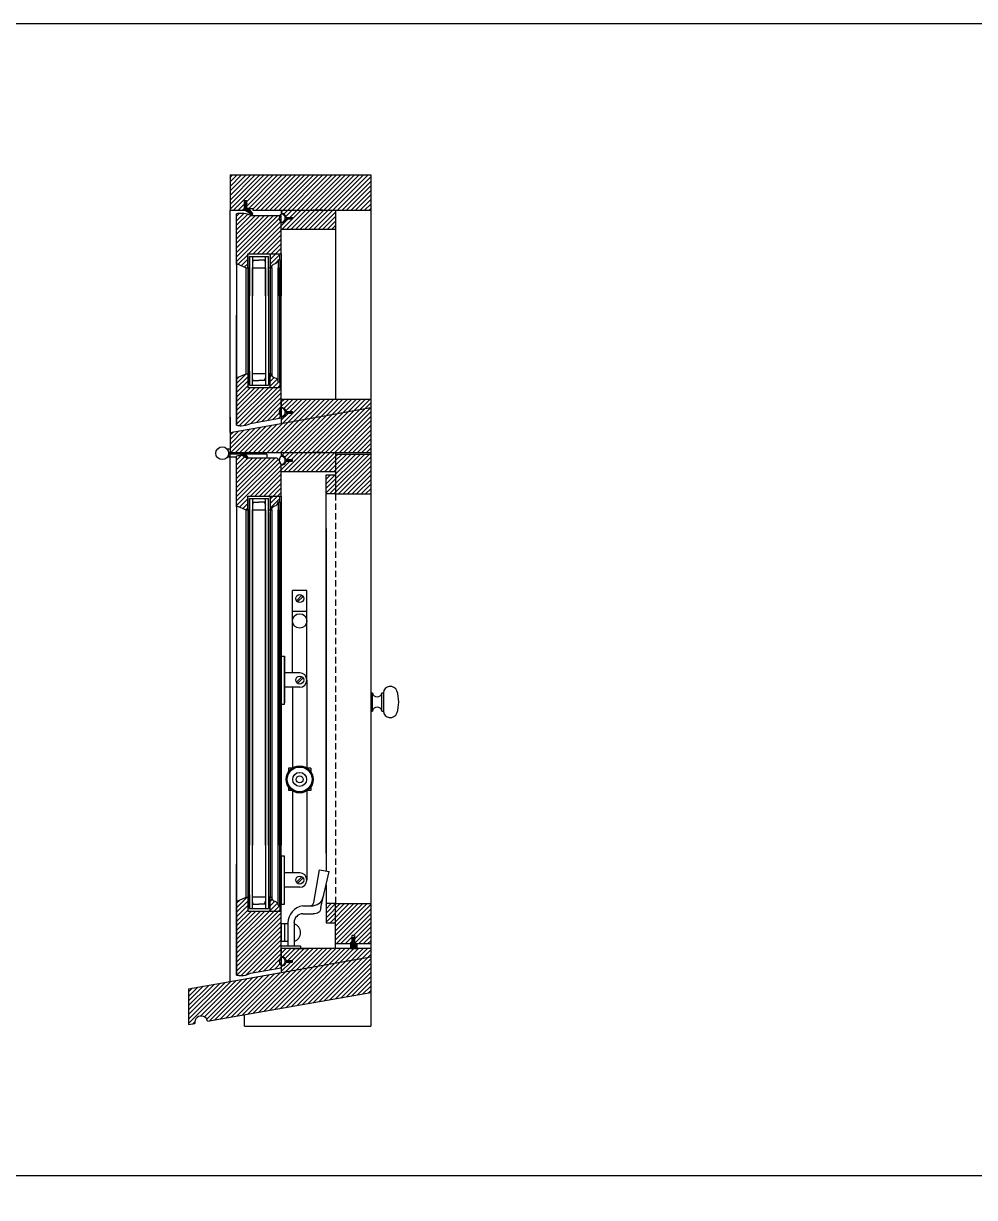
# Model space of a CAD drawing. Header units: inches. Extents: x 1985 to 11287, y 379 to 3234.
# Drawn here: x 8991.39 to 9028.59, y 1556.44 to 1602.36 of the extents above; entities that cross this region are included whole.
import ezdxf

# ---------------------------------------------------------------- set-up
doc = ezdxf.new("R2010")
doc.units = ezdxf.units.IN
doc.header["$MEASUREMENT"] = 0
doc.linetypes.add('HIDDEN', pattern=[0.375, 0.25, -0.125])
for name, color, linetype in [('glass 99', 6, 'CONTINUOUS'), ('glazing tape 99', 7, 'CONTINUOUS'), ('hardware 99', 94, 'CONTINUOUS'), ('hatch 99', 1, 'CONTINUOUS'), ('screen 99', 4, 'CONTINUOUS'), ('separation 99', 3, 'CONTINUOUS'), ('weatherstripping 99', 5, 'CONTINUOUS'), ('wood detail 99', 7, 'CONTINUOUS')]:
    doc.layers.add(name, color=color, linetype=linetype)
pattern_1 = [(45, (8568.73304, 1927.68147), (-0.088388348, 0.088388348), [])]

msp = doc.modelspace()

# ---------------------------------------------------------------- hatches: boundary and pattern name
at = {"layer": 'glazing tape 99'}
h = msp.add_hatch(color=256, dxfattribs=at)
h.paths.add_polyline_path([(9000.224884, 1592.808138), (9000.162384, 1592.808138), (9000.162384, 1593.343852), (9000.224884, 1593.343852)])
h.paths.add_polyline_path([(9001.037384, 1592.808138), (9000.974884, 1592.808138), (9000.974884, 1593.343852), (9001.037384, 1593.343852)])
h = msp.add_hatch(color=256, dxfattribs=at)
h.paths.add_polyline_path([(9000.224884, 1588.658256), (9000.162384, 1588.658256), (9000.162384, 1588.122542), (9000.224884, 1588.122542)])
h.paths.add_polyline_path([(9001.037384, 1588.658256), (9000.974884, 1588.658256), (9000.974884, 1588.122542), (9001.037384, 1588.122542)])
h = msp.add_hatch(color=256, dxfattribs=at)
h.paths.add_polyline_path([(9000.224884, 1583.333931), (9000.162384, 1583.333931), (9000.162384, 1583.869646), (9000.224884, 1583.869646)])
h.paths.add_polyline_path([(9001.037384, 1583.333931), (9000.974884, 1583.333931), (9000.974884, 1583.869646), (9001.037384, 1583.869646)])
h = msp.add_hatch(color=256, dxfattribs=at)
h.paths.add_polyline_path([(9000.224884, 1568.184049), (9000.162384, 1568.184049), (9000.162384, 1567.648335), (9000.224884, 1567.648335)])
h.paths.add_polyline_path([(9001.037384, 1568.184049), (9000.974884, 1568.184049), (9000.974884, 1567.648335), (9001.037384, 1567.648335)])
at = {"layer": 'hatch 99'}
h = msp.add_hatch(dxfattribs=at)
h.set_pattern_fill('ANSI31', color=256, style=0)
h.set_pattern_definition(pattern_1)
h.paths.add_polyline_path([(9004.974884, 1596.433138), (8999.474884, 1596.433138), (8999.474884, 1595.058138), (9000.037433, 1595.058138), (9000.037433, 1595.433138), (9000.107433, 1595.433138), (9000.107433, 1595.120638), (9000.357433, 1595.120638), (9000.357433, 1595.058138), (9004.974884, 1595.058138)])
h.paths.add_polyline_path([(9003.599884, 1595.058138), (9001.474884, 1595.058138), (9001.474884, 1594.933138, -0.365977382), (9001.659761, 1594.776888), (9001.912384, 1594.776888), (9001.912384, 1594.714388), (9001.659761, 1594.714388, -0.365977382), (9001.474884, 1594.558138), (9001.474884, 1594.308138), (9003.599884, 1594.308138)])
h = msp.add_hatch(dxfattribs=at)
h.set_pattern_fill('ANSI31', color=256, style=0)
h.set_pattern_definition(pattern_1)
h.paths.add_polyline_path([(9001.474884, 1594.849447), (9000.28703, 1594.849447, 0.141972216), (8999.904688, 1594.931518, 0.035496617), (8999.724884, 1594.914452), (8999.724884, 1592.968852), (9000.099884, 1592.808138), (9000.162384, 1592.808138), (9000.162384, 1593.343852), (9001.474884, 1593.343852)])
h.paths.add_polyline_path([(9001.412384, 1593.343852), (9001.037384, 1593.343852), (9001.037384, 1592.808138), (9001.099884, 1592.808138, -0.375199902), (9001.224884, 1592.964388, 0.350781059), (9001.349884, 1593.107516), (9001.349884, 1593.120638), (9001.412384, 1593.120638)])
h = msp.add_hatch(dxfattribs=at)
h.set_pattern_fill('ANSI31', color=256, style=0)
h.set_pattern_definition(pattern_1)
h.paths.add_polyline_path([(9001.412384, 1588.345756), (9001.349884, 1588.345756), (9001.349884, 1588.358878, 0.350781055), (9001.224884, 1588.502006, -0.375199902), (9001.099884, 1588.658256), (9001.037384, 1588.658256), (9001.037384, 1588.122542), (9001.412384, 1588.122542)])
h.paths.add_polyline_path([(9001.474884, 1588.122542), (9000.162384, 1588.122542), (9000.162384, 1588.658256), (9000.099884, 1588.658256), (8999.724884, 1588.497542), (8999.724884, 1588.417185), (8999.724884, 1586.6445, 0.035496617), (8999.904688, 1586.627434, 0.12567906), (9000.267663, 1586.717048), (9001.474884, 1586.929913), (9001.474884, 1587.654304)])
h = msp.add_hatch(dxfattribs=at)
h.set_pattern_fill('ANSI31', color=256, style=0)
h.set_pattern_definition(pattern_1)
h.paths.add_polyline_path([(9004.974884, 1587.654304), (9001.474884, 1587.654304), (9001.474884, 1587.341804, -0.365977382), (9001.659761, 1587.185554), (9001.912384, 1587.185554), (9001.912384, 1587.123054), (9001.659761, 1587.123054, -0.365977382), (9001.474884, 1586.966804), (9001.474884, 1586.716787), (9004.974884, 1587.333931)])
h.paths.add_polyline_path([(9004.974884, 1587.333931), (9001.474884, 1586.716787), (8999.474884, 1586.364133), (8999.474884, 1585.583931), (9004.974884, 1585.583931)])
h.paths.add_polyline_path([(9003.599884, 1585.583931), (9001.474884, 1585.583931), (9001.474884, 1585.458931, -0.365977382), (9001.659761, 1585.302681), (9001.912384, 1585.302681), (9001.912384, 1585.240181), (9001.659761, 1585.240181, -0.365977382), (9001.474884, 1585.083931), (9001.474884, 1584.833931), (9003.599884, 1584.833931)])
h.paths.add_polyline_path([(9001.474884, 1585.00024, 0.060097207), (9001.460541, 1585.11914, -0.177474085), (9001.427572, 1585.146767, -0.13232149), (9001.394274, 1585.272476, 0.068181273), (9001.305603, 1585.37524), (9000.168673, 1585.37524, -0.358681487), (9000.166711, 1585.354996), (9000.154745, 1585.34303, -0.35180203), (9000.134828, 1585.340854), (8999.950061, 1585.45869, 0.033177957), (8999.904688, 1585.457312, 0.035496617), (8999.724884, 1585.440245), (8999.724884, 1583.494646), (9000.099884, 1583.333931), (9000.162384, 1583.333931), (9000.162384, 1583.869646), (9001.474884, 1583.869646)])
h.paths.add_polyline_path([(9001.349884, 1583.646431), (9001.412384, 1583.646431), (9001.412384, 1583.869646), (9001.037384, 1583.869646), (9001.037384, 1583.333931), (9001.099884, 1583.333931, -0.375199902), (9001.224884, 1583.490181, 0.350781059), (9001.349884, 1583.633309)])
h = msp.add_hatch(dxfattribs=at)
h.set_pattern_fill('ANSI31', color=256, style=0)
h.set_pattern_definition(pattern_1)
h.paths.add_polyline_path([(9004.974884, 1585.521431), (9003.599884, 1585.521431), (9003.599884, 1583.958931), (9004.974884, 1583.958931)])
h.paths.add_polyline_path([(9003.599884, 1584.708931), (9003.224884, 1584.708931), (9003.224884, 1583.958931), (9003.599884, 1583.958931)])
h = msp.add_hatch(dxfattribs=at)
h.set_pattern_fill('ANSI31', color=256, style=0)
h.set_pattern_definition(pattern_1)
h.paths.add_polyline_path([(9001.474884, 1567.648335), (9000.162384, 1567.648335), (9000.162384, 1568.184049), (9000.099884, 1568.184049), (8999.724884, 1568.023335), (8999.724884, 1567.942978), (8999.724884, 1565.140393, 0.035496617), (8999.904688, 1565.123327, 0.12567906), (9000.267663, 1565.212941), (9001.474884, 1565.425806), (9001.474884, 1566.180098)])
h.paths.add_polyline_path([(9001.224884, 1568.027799, -0.375199902), (9001.099884, 1568.184049), (9001.037384, 1568.184049), (9001.037384, 1567.648335), (9001.412384, 1567.648335), (9001.412384, 1567.871549), (9001.349884, 1567.871549), (9001.349884, 1567.884672, 0.350781055)])
h.paths.add_polyline_path([(9003.599884, 1567.936182), (9003.224884, 1567.936182), (9003.224884, 1567.186182), (9003.599884, 1567.186182)])
h.paths.add_polyline_path([(9004.974884, 1567.936182), (9003.599884, 1567.936182), (9003.599884, 1566.373682), (9004.239499, 1566.373682), (9004.239499, 1566.686178), (9004.333499, 1566.686178), (9004.333499, 1566.373682), (9004.974884, 1566.373682)])
h.paths.add_polyline_path([(9004.974884, 1565.859725), (9004.974884, 1566.180098), (9001.474884, 1566.180098), (9001.474884, 1565.867598, -0.365977382), (9001.659761, 1565.711348), (9001.912384, 1565.711348), (9001.912384, 1565.648848), (9001.659761, 1565.648848, -0.365977382), (9001.474884, 1565.492598), (9001.474884, 1565.24258)])
h.paths.add_polyline_path([(9004.974884, 1565.859725), (9001.474884, 1565.24258), (8997.849884, 1564.603395), (8997.849884, 1563.207183), (8998.093944, 1563.250218, -1), (8998.586348, 1563.337042), (9004.974884, 1564.463513)])
at = {"layer": 'weatherstripping 99'}
h = msp.add_hatch(dxfattribs=at)
h.set_pattern_fill('HONEY', color=256, scale=0.25, angle=-90, style=0)
h.set_pattern_definition([(90, (8740.556088, 1174.343688), (0.0270632938, 0.046875), [0.03125, -0.0625]), (330, (8740.556088, 1174.343688), (0.027063294, -0.0468749999), [0.03125, -0.0625]), (30, (8740.556088, 1174.343688), (0.0541265877, 1e-10), [-0.0625, 0.03125])])
h.paths.add_polyline_path([(9000.198237, 1595.114413, 0.232445164), (9000.18557, 1595.120638), (9000.115933, 1595.120638, -0.414213562), (9000.099933, 1595.136638), (9000.099933, 1595.253638), (9000.131433, 1595.326681), (9000.072558, 1595.36776, 0.153488459), (9000.063403, 1595.370638), (9000.053433, 1595.370638, 0.414213562), (9000.037433, 1595.354638), (9000.037433, 1595.066911, 0.256161577), (9000.04483, 1595.053421), (9000.320601, 1594.877546, 0.35180203), (9000.340518, 1594.879723), (9000.352484, 1594.891689, 0.377155593), (9000.353837, 1594.912777)])
h = msp.add_hatch(dxfattribs=at)
h.set_pattern_fill('HONEY', color=256, scale=0.25, angle=-90, style=0)
h.set_pattern_definition([(270, (9333.122105, 1903.435863), (0.0270632937, -0.046875), [0.03125, -0.0625]), (30, (9333.122105, 1903.435863), (0.027063294, 0.0468749999), [0.03125, -0.0625]), (330, (9333.122105, 1903.435863), (0.0541265877, -1e-10), [-0.0625, 0.03125])])
h.paths.add_polyline_path([(9000.041539, 1585.540044, -0.622790253), (9000.047873, 1585.552931), (9000.163398, 1585.552931, 0.414213562), (9000.171398, 1585.560931), (9000.171398, 1585.575931, 0.414213562), (9000.163398, 1585.583931), (8999.859661, 1585.583931, 0.414213562), (8999.851661, 1585.575931), (8999.851661, 1585.530218, 0.256161577), (8999.859057, 1585.516728), (9000.134828, 1585.340854, 0.35180203), (9000.154745, 1585.34303), (9000.166711, 1585.354996, 0.377155593), (9000.168064, 1585.376085)])
msp.add_hatch(color=256, dxfattribs=at).paths.add_polyline_path([(9004.176999, 1566.342678), (9004.176999, 1566.373651), (9004.27252, 1566.37367), (9004.302247, 1566.40726), (9004.302247, 1566.467053), (9004.239999, 1566.423517), (9004.239999, 1566.451814), (9004.302247, 1566.49535), (9004.302247, 1566.574239), (9004.239999, 1566.530703), (9004.239999, 1566.559), (9004.318747, 1566.625524), (9004.333499, 1566.625524), (9004.333499, 1566.373682), (9004.426999, 1566.3737), (9004.426999, 1566.342678)])
h = msp.add_hatch(dxfattribs=at)
h.set_pattern_fill('ANSI36', color=256, scale=0.125, angle=405, style=0)
h.set_pattern_definition([(270, (10594.398951, 1378.550269), (-0.015625, -0.02734375), [0.0390625, -0.0078125, 0, -0.0078125])])
h.paths.add_polyline_path([(9004.176999, 1566.188238), (9004.176999, 1566.342678), (9004.426999, 1566.342678), (9004.426999, 1566.175136)])

# ---------------------------------------------------------------- linework, layer by layer
at = {"layer": 'glass 99'}
for p, q in [((9000.224884, 1593.250102), (9000.224884, 1591.70102)), ((9000.224884, 1592.714388), (9000.224884, 1593.250102)), ((9000.224884, 1593.250102), (9000.974884, 1593.250102)), ((9000.349884, 1593.250102), (9000.349884, 1591.70102)), ((9000.849884, 1591.70102), (9000.849884, 1593.250102)), ((9000.974884, 1591.70102), (9000.974884, 1593.250102)), ((9000.379875, 1593.108232), (9000.349884, 1593.00045)), ((9000.349884, 1588.216292), (9000.349884, 1592.808138)), ((9000.349884, 1592.808138), (9000.849884, 1592.808138)), ((9000.379875, 1593.108232), (9000.599884, 1593.108232)), ((9000.819892, 1593.108232), (9000.599884, 1593.108232)), ((9000.819892, 1593.108232), (9000.849884, 1593.00045)), ((9000.849884, 1592.808138), (9000.849884, 1588.216292)), ((9000.224884, 1588.216292), (9000.224884, 1592.714388)), ((9000.974884, 1592.714388), (9000.974884, 1588.216292)), ((9000.224884, 1588.752006), (9000.224884, 1588.216292)), ((9000.849884, 1588.658256), (9000.349884, 1588.658256)), ((9000.224884, 1588.216292), (9000.974884, 1588.216292)), ((9000.379875, 1588.393876), (9000.349884, 1588.501659)), ((9000.379875, 1588.393876), (9000.599884, 1588.393876)), ((9000.819892, 1588.393876), (9000.599884, 1588.393876)), ((9000.819892, 1588.393876), (9000.849884, 1588.501659)), ((9000.224884, 1583.775896), (9000.224884, 1570.226813)), ((9000.224884, 1583.240181), (9000.224884, 1583.775896)), ((9000.224884, 1583.775896), (9000.974884, 1583.775896)), ((9000.349884, 1583.775896), (9000.349884, 1570.226813)), ((9000.379875, 1583.634026), (9000.349884, 1583.526243)), ((9000.379875, 1583.634026), (9000.599884, 1583.634026)), ((9000.819892, 1583.634026), (9000.599884, 1583.634026)), ((9000.819892, 1583.634026), (9000.849884, 1583.526243)), ((9000.849884, 1570.226813), (9000.849884, 1583.775896)), ((9000.974884, 1570.226813), (9000.974884, 1583.775896)), ((9000.224884, 1567.742085), (9000.224884, 1583.240181)), ((9000.349884, 1567.742085), (9000.349884, 1583.333931)), ((9000.349884, 1583.333931), (9000.849884, 1583.333931)), ((9000.849884, 1583.333931), (9000.849884, 1567.742085)), ((9000.974884, 1583.240181), (9000.974884, 1567.742085)), ((9000.224884, 1568.277799), (9000.224884, 1567.742085)), ((9000.849884, 1568.184049), (9000.349884, 1568.184049)), ((9000.379875, 1567.919669), (9000.349884, 1568.027452)), ((9000.819892, 1567.919669), (9000.849884, 1568.027452)), ((9000.224884, 1567.742085), (9000.974884, 1567.742085)), ((9000.379875, 1567.919669), (9000.599884, 1567.919669)), ((9000.819892, 1567.919669), (9000.599884, 1567.919669))]:
    msp.add_line(p, q, dxfattribs=at)
at = {"layer": 'hardware 99', "color": 94}
for p, q in [((8999.474884, 1585.708931), (8999.385553, 1585.708931)), ((8999.474884, 1585.583931), (8999.410423, 1585.583931)), ((9000.910423, 1585.521431), (8999.410423, 1585.521431)), ((8999.473317, 1585.521431), (8999.433017, 1585.396431)), ((9000.910423, 1585.521431), (9000.910423, 1585.37524)), ((8999.724884, 1585.396431), (8999.385553, 1585.396431)), ((9001.912384, 1577.819924), (9001.912384, 1580.180011)), ((9002.474884, 1580.180011), (9001.912384, 1580.180011)), ((9002.27979, 1579.997861), (9002.063284, 1579.781355)), ((9002.323984, 1579.953667), (9002.107478, 1579.737161)), ((9002.474884, 1577.819924), (9002.474884, 1580.180011)), ((9002.474884, 1579.367511), (9001.912384, 1579.367511)), ((9001.912384, 1576.961261), (9001.912384, 1577.819924)), ((9002.474884, 1576.680011), (9002.474884, 1577.819924)), ((9002.193634, 1576.961261), (9001.599884, 1576.961261)), ((9002.27979, 1576.810361), (9002.063284, 1576.593855)), ((9002.323984, 1576.766167), (9002.107478, 1576.549661)), ((9002.193634, 1576.398761), (9001.599884, 1576.398761)), ((9001.912384, 1576.398761), (9001.912384, 1573.246918)), ((9002.474884, 1576.680011), (9002.474884, 1573.246918)), ((9004.974884, 1576.181877), (9005.037384, 1576.181877)), ((9005.037384, 1575.463177), (9005.037384, 1576.181877)), ((9005.412384, 1575.463177), (9005.412384, 1576.181877)), ((9005.412384, 1576.181877), (9005.474884, 1576.181877)), ((9005.474884, 1576.181877), (9005.474884, 1575.463177)), ((9004.974884, 1575.463177), (9005.037384, 1575.463177)), ((9005.412384, 1575.463177), (9005.474884, 1575.463177)), ((9001.89227, 1573.233724), (9001.756134, 1573.233724)), ((9001.756134, 1573.233724), (9001.756134, 1573.097589)), ((9002.631134, 1573.233724), (9002.494998, 1573.233724)), ((9002.631134, 1573.233724), (9002.631134, 1573.097589)), ((9001.756134, 1572.49486), (9001.756134, 1572.358724)), ((9001.89227, 1572.358724), (9001.756134, 1572.358724)), ((9001.912384, 1572.345531), (9001.912384, 1570.10561)), ((9002.474884, 1572.345531), (9002.474884, 1570.10561)), ((9002.631134, 1572.358724), (9002.494998, 1572.358724)), ((9002.631134, 1572.49486), (9002.631134, 1572.358724)), ((9001.912384, 1570.10561), (9001.912384, 1569.139974)), ((9002.474884, 1570.10561), (9002.474884, 1568.858724)), ((9002.193634, 1569.139974), (9001.599884, 1569.139974)), ((9002.27979, 1568.989075), (9002.063284, 1568.772568)), ((9002.323984, 1568.944881), (9002.107478, 1568.728374)), ((9002.740381, 1567.981259), (9002.974884, 1569.260688)), ((9002.974884, 1569.260688), (9003.343739, 1569.193082)), ((9003.025905, 1567.784027), (9003.343739, 1569.193082)), ((9002.193634, 1568.577474), (9001.599884, 1568.577474)), ((9002.318634, 1567.851633), (9002.716622, 1567.851633)), ((9002.318634, 1567.54051), (9002.716622, 1567.54051)), ((9001.474884, 1567.148883), (9001.474884, 1566.461383)), ((9001.724884, 1567.148883), (9001.474884, 1567.148883)), ((9001.599884, 1567.148883), (9001.599884, 1566.461383)), ((9001.724884, 1567.180133), (9001.724884, 1566.280098)), ((9001.974884, 1567.180133), (9001.974884, 1567.19676)), ((9001.974884, 1567.180133), (9001.974884, 1566.280098)), ((9001.724884, 1566.461383), (9001.474884, 1566.461383)), ((9002.224884, 1566.280098), (9001.474884, 1566.280098)), ((9002.224884, 1566.180098), (9001.474884, 1566.180098)), ((9001.912384, 1566.180098), (9002.474884, 1566.180098)), ((9002.224884, 1566.280098), (9002.224884, 1566.180098))]:
    msp.add_line(p, q, dxfattribs=at)
for points in [[(9001.474884, 1575.790098), (9001.474884, 1577.617511), (9001.599884, 1577.617511), (9001.599884, 1575.790098)], [(9001.474884, 1577.569924), (9001.474884, 1575.742511), (9001.599884, 1575.742511), (9001.599884, 1577.569924)]]:
    msp.add_lwpolyline(points, dxfattribs=at)
msp.add_lwpolyline([(9001.474884, 1569.796224), (9001.474884, 1567.921224), (9001.599884, 1567.921224), (9001.599884, 1569.796224)], close=True, dxfattribs=at)
for centre, radius in [((8999.162384, 1585.552681), 0.25), ((9002.193634, 1579.867511), 0.15625), ((9002.193634, 1578.992511), 0.28125), ((9002.193634, 1576.680011), 0.15625), ((9002.193634, 1572.796224), 0.53125), ((9002.193634, 1572.796224), 0.5), ((9002.193634, 1572.796224), 0.484375), ((9002.193634, 1572.796224), 0.272431), ((9002.193634, 1572.796224), 0.136216), ((9002.193634, 1568.858724), 0.15625)]:
    msp.add_circle(centre, radius, dxfattribs=at)
for centre, radius, start, end in [((8999.385553, 1585.771431), 0.0625, 224.427004, 270), ((8999.385553, 1585.333931), 0.0625, 90, 135.572996), ((9002.193634, 1576.680011), 0.28125, 270, 90), ((9004.747571, 1575.822528), 1.321014, 340.7339512, 19.2685604), ((9005.224884, 1576.216252), 0.190625, 190.3888578, 349.6111422), ((9005.224884, 1575.428802), 0.190625, 10.3888578, 169.6111422), ((9002.193634, 1568.858724), 0.28125, 270, 90), ((9002.433919, 1567.151445), 0.709615, 99.3497841, 177.6830588), ((9002.318634, 1567.19676), 0.34375, 90, 180), ((9001.863556, 1566.805133), 0.361328, 287.9452532, 72.0547468)]:
    msp.add_arc(centre, radius, start, end, dxfattribs=at)
for centre, start_param, end_param in [((9005.741134, 1576.181877), 3.45291961, 6.283185307), ((9005.741134, 1575.463177), 0, 2.830500068)]:
    msp.add_ellipse(centre, major_axis=(-0.26625, 0), ratio=0.938967136, start_param=start_param, end_param=end_param, dxfattribs=at)
for points in [[(9002.607417, 1567.851633), (9002.704043, 1567.892313), (9002.740381, 1567.981259)], [(9002.716622, 1567.851633), (9003.007462, 1567.983168), (9003.139471, 1568.287501)], [(9003.025905, 1567.784027), (9002.931121, 1567.584568), (9002.716622, 1567.54051)]]:
    msp.add_spline(points, degree=3, dxfattribs=at)
at = {"layer": 'screen 99', "color": 4, "linetype": 'HIDDEN'}
msp.add_line((9003.599884, 1583.958931), (9003.599884, 1567.811182), dxfattribs=at)
at = {"layer": 'separation 99'}
msp.add_line((8912.617716, 1557.299249), (9066.39145, 1557.299249), dxfattribs=at)
msp.add_lwpolyline([(8870.077342, 1602.358547), (9066.39145, 1602.358547), (9066.39145, 1422.121354), (8870.077342, 1422.121354)], close=True, dxfattribs=at)
at = {"layer": 'weatherstripping 99'}
for p, q in [((9000.037433, 1595.354638), (9000.037433, 1595.066911)), ((9000.053433, 1595.370638), (9000.063403, 1595.370638)), ((9000.072558, 1595.36776), (9000.131433, 1595.326681)), ((9000.131433, 1595.326681), (9000.099933, 1595.253638)), ((9000.099933, 1595.253638), (9000.099933, 1595.136638)), ((9000.18557, 1595.120638), (9000.115933, 1595.120638)), ((9000.198237, 1595.114413), (9000.353837, 1594.912777)), ((9000.320601, 1594.877546), (9000.04483, 1595.053421)), ((9000.340518, 1594.879723), (9000.352484, 1594.891689)), ((9001.912384, 1594.745638), (9001.631134, 1594.745638)), ((9001.912384, 1587.154304), (9001.631134, 1587.154304)), ((8999.851661, 1585.530218), (8999.851661, 1585.575931)), ((9000.134828, 1585.340854), (8999.859057, 1585.516728)), ((8999.859661, 1585.583931), (9000.163398, 1585.583931)), ((9000.041539, 1585.540044), (9000.168064, 1585.376085)), ((9000.163398, 1585.552931), (9000.047873, 1585.552931)), ((9000.171398, 1585.575931), (9000.171398, 1585.560931)), ((9000.154745, 1585.34303), (9000.166711, 1585.354996)), ((9001.912384, 1585.271431), (9001.631134, 1585.271431)), ((9004.318747, 1566.625524), (9004.239999, 1566.559)), ((9004.318747, 1566.625524), (9004.333499, 1566.625524)), ((9004.333499, 1566.625524), (9004.318747, 1566.625524)), ((9004.333499, 1566.373682), (9004.333499, 1566.625524)), ((9004.176999, 1566.373651), (9004.27252, 1566.37367)), ((9004.176999, 1566.373651), (9004.176999, 1566.175136)), ((9004.426999, 1566.342678), (9004.176999, 1566.342678)), ((9004.426999, 1566.175136), (9004.176999, 1566.175136)), ((9004.302247, 1566.574239), (9004.239999, 1566.530703)), ((9004.239999, 1566.559), (9004.239999, 1566.530703)), ((9004.302247, 1566.49535), (9004.239999, 1566.451814)), ((9004.302247, 1566.467053), (9004.239999, 1566.423517)), ((9004.239999, 1566.451814), (9004.239999, 1566.423517)), ((9004.27252, 1566.37367), (9004.302247, 1566.40726)), ((9004.302247, 1566.49535), (9004.302247, 1566.574239)), ((9004.302247, 1566.40726), (9004.302247, 1566.467053)), ((9004.333499, 1566.373682), (9004.426999, 1566.3737)), ((9004.426999, 1566.3737), (9004.426999, 1566.175136)), ((9001.912384, 1565.680098), (9001.631134, 1565.680098))]:
    msp.add_line(p, q, dxfattribs=at)
for centre, radius, start, end in [((9000.053433, 1595.354638), 0.016, 90, 180), ((9000.063403, 1595.354638), 0.016, 55.0954375, 90), ((9000.115933, 1595.136638), 0.016, 180, 270), ((9000.18557, 1595.104638), 0.016, 37.6569919, 90), ((9000.053433, 1595.066911), 0.016, 180, 237.4720979), ((9000.329204, 1594.891036), 0.016, 237.4720979, 315), ((9000.34117, 1594.903002), 0.016, 315, 37.6569919), ((9001.644271, 1594.745638), 0.25, 150.0887142, 209.9112858), ((9001.481747, 1594.839136), 0.0625, 85.8019524, 150.0887142), ((9001.481747, 1594.652139), 0.0625, 209.9112858, 274.1980476), ((9001.474884, 1594.745638), 0.15625, 274.1980476, 85.8019524), ((9001.644271, 1587.154304), 0.25, 150.0887142, 209.9112858), ((9001.481747, 1587.247803), 0.0625, 85.8019524, 150.0887142), ((9001.474884, 1587.154304), 0.15625, 274.1980476, 85.8019524), ((9001.481747, 1587.060806), 0.0625, 209.9112858, 274.1980476), ((8999.859661, 1585.575931), 0.008, 90, 180), ((8999.867661, 1585.530218), 0.016, 180, 237.4720979), ((9000.047873, 1585.544931), 0.008, 90, 217.6569919), ((9000.163398, 1585.575931), 0.008, 0, 90), ((9000.163398, 1585.560931), 0.008, 270, 0), ((9001.481747, 1585.36493), 0.0625, 85.8019524, 150.0887142), ((9001.474884, 1585.271431), 0.15625, 274.1980476, 85.8019524), ((9000.143432, 1585.354344), 0.016, 237.4720979, 315), ((9000.155398, 1585.36631), 0.016, 315, 37.6569919), ((9001.644271, 1585.271431), 0.25, 150.0887142, 209.9112858), ((9001.481747, 1585.177933), 0.0625, 209.9112858, 274.1980476), ((9001.644271, 1565.680098), 0.25, 150.0887142, 209.9112858), ((9001.481747, 1565.773596), 0.0625, 85.8019524, 150.0887142), ((9001.474884, 1565.680098), 0.15625, 274.1980476, 85.8019524), ((9001.481747, 1565.586599), 0.0625, 209.9112858, 274.1980476)]:
    msp.add_arc(centre, radius, start, end, dxfattribs=at)
at = {"layer": 'wood detail 99'}
for p, q in [((8999.474884, 1596.433138), (8999.474884, 1595.058138)), ((8999.474884, 1596.433138), (9004.974884, 1596.433138)), ((9004.974884, 1596.433138), (9004.974884, 1587.333931)), ((9000.037433, 1595.058138), (9000.037433, 1595.433138)), ((9000.037433, 1595.433138), (9000.107433, 1595.433138)), ((9000.107433, 1595.433138), (9000.107433, 1595.120638)), ((9000.107433, 1595.120638), (9000.357433, 1595.120638)), ((9000.357433, 1595.120638), (9000.357433, 1595.058138)), ((8999.474884, 1586.364133), (8999.474884, 1595.058138)), ((8999.474884, 1595.058138), (9000.037433, 1595.058138)), ((8999.724884, 1592.933138), (8999.724884, 1594.914452)), ((9000.28703, 1594.849447), (9001.474884, 1594.849447)), ((9000.357433, 1595.058138), (9004.974884, 1595.058138)), ((9001.474884, 1595.058138), (9003.099884, 1595.058138)), ((9001.474884, 1595.058138), (9001.474884, 1594.933138)), ((9001.474884, 1593.343852), (9001.474884, 1594.849447)), ((9003.099884, 1595.058138), (9002.724884, 1595.058138)), ((9003.599884, 1595.058138), (9003.599884, 1587.654304)), ((9001.474884, 1594.308138), (9003.599884, 1594.308138)), ((9000.162384, 1592.808138), (9000.162384, 1593.343852)), ((9001.474884, 1593.343852), (9001.474884, 1591.70102)), ((8999.724884, 1593.049209), (8999.724884, 1591.70102)), ((8999.724884, 1592.933138), (8999.724884, 1588.497542)), ((9000.099884, 1588.658256), (9000.099884, 1592.808138)), ((9000.099884, 1592.808138), (9000.224884, 1592.808138)), ((9000.162384, 1592.808138), (9000.162384, 1588.658256)), ((9000.974884, 1592.808138), (9001.099884, 1592.808138)), ((9001.037384, 1592.808138), (9001.037384, 1588.658256)), ((9001.099884, 1592.808138), (9001.099884, 1588.658256)), ((9001.349884, 1593.120638), (9001.349884, 1591.70102)), ((9001.349884, 1588.345756), (9001.349884, 1592.808138)), ((9001.412384, 1593.120638), (9001.412384, 1591.70102)), ((9001.412384, 1588.345756), (9001.412384, 1592.808138)), ((9001.474884, 1588.122542), (9001.474884, 1592.808138)), ((8999.724884, 1588.417185), (8999.724884, 1590.956674)), ((9000.099884, 1588.658256), (9000.162384, 1588.658256)), ((9000.224884, 1588.658256), (9000.162384, 1588.658256)), ((9000.162384, 1588.658256), (9000.162384, 1588.122542)), ((9001.037384, 1588.658256), (9000.974884, 1588.658256)), ((8999.724884, 1588.53941), (8999.724884, 1586.6445)), ((8999.724884, 1586.6445), (8999.724884, 1588.53941)), ((9001.474884, 1587.040434), (9001.474884, 1588.122542)), ((9001.474884, 1587.779304), (9001.474884, 1587.966804)), ((9001.474884, 1587.654304), (9001.474884, 1586.716787)), ((9004.974884, 1587.654304), (9001.474884, 1587.654304)), ((9001.474884, 1586.716787), (9004.974884, 1587.333931)), ((9004.974884, 1587.333931), (9004.974884, 1585.583931)), ((8999.474884, 1586.958931), (8999.474884, 1585.583931)), ((9000.267663, 1586.717048), (9001.474884, 1586.929913)), ((8999.474884, 1586.364133), (9001.474884, 1586.716787)), ((8999.474884, 1564.889926), (8999.474884, 1585.583931)), ((8999.474884, 1585.583931), (9004.974884, 1585.583931)), ((8999.724884, 1583.458931), (8999.724884, 1585.440245)), ((9001.474884, 1585.583931), (9003.099884, 1585.583931)), ((9001.474884, 1585.583931), (9001.474884, 1585.458931)), ((9003.099884, 1585.583931), (9002.724884, 1585.583931)), ((9003.599884, 1585.583931), (9003.599884, 1584.833931)), ((9003.599884, 1585.583931), (9003.599884, 1583.958931)), ((9003.599884, 1585.521431), (9004.974884, 1585.521431)), ((9004.974884, 1585.583931), (9004.974884, 1563.141061)), ((9000.16203, 1585.37524), (9001.305603, 1585.37524)), ((9000.16203, 1585.37524), (9001.305603, 1585.37524)), ((9001.474884, 1583.869646), (9001.474884, 1585.083931)), ((9001.474884, 1584.833931), (9003.599884, 1584.833931)), ((9003.224884, 1569.914275), (9003.224884, 1584.708931)), ((9003.224884, 1584.708931), (9003.599884, 1584.708931)), ((9000.162384, 1583.333931), (9000.162384, 1583.869646)), ((9001.349884, 1583.646431), (9001.349884, 1570.226813)), ((9001.412384, 1583.646431), (9001.412384, 1570.226813)), ((9001.474884, 1583.869646), (9001.474884, 1570.226813)), ((9003.599884, 1583.958931), (9003.224884, 1583.958931)), ((9003.599884, 1583.958931), (9004.974884, 1583.958931)), ((8999.724884, 1583.575003), (8999.724884, 1570.226813)), ((8999.724884, 1583.458931), (8999.724884, 1568.023335)), ((9000.099884, 1568.184049), (9000.099884, 1583.333931)), ((9000.099884, 1583.333931), (9000.224884, 1583.333931)), ((9000.162384, 1583.333931), (9000.162384, 1568.184049)), ((9000.974884, 1583.333931), (9001.099884, 1583.333931)), ((9001.037384, 1583.333931), (9001.037384, 1568.184049)), ((9001.099884, 1583.333931), (9001.099884, 1568.184049)), ((9001.349884, 1567.871549), (9001.349884, 1583.333931)), ((9001.412384, 1567.871549), (9001.412384, 1583.333931)), ((9001.474884, 1567.648335), (9001.474884, 1583.333931)), ((9003.224884, 1582.611695), (9003.224884, 1569.214867)), ((8999.724884, 1567.942978), (8999.724884, 1569.482468)), ((9003.224884, 1568.66616), (9003.224884, 1567.186182)), ((8999.724884, 1568.065203), (8999.724884, 1565.140393)), ((8999.724884, 1565.140393), (8999.724884, 1568.065203)), ((9000.099884, 1568.184049), (9000.162384, 1568.184049)), ((9000.224884, 1568.184049), (9000.162384, 1568.184049)), ((9000.162384, 1568.184049), (9000.162384, 1567.648335)), ((9001.037384, 1568.184049), (9000.974884, 1568.184049)), ((9001.474884, 1565.566227), (9001.474884, 1567.648335)), ((9003.599884, 1567.936182), (9003.224884, 1567.936182)), ((9003.599884, 1566.186182), (9003.599884, 1567.936182)), ((9003.599884, 1567.936182), (9004.974884, 1567.936182)), ((9003.599884, 1566.186182), (9003.599884, 1567.811182)), ((9001.474884, 1567.305098), (9001.474884, 1567.492598)), ((9003.224884, 1567.186182), (9003.599884, 1567.186182)), ((9004.239499, 1566.686178), (9004.239499, 1566.373682)), ((9004.333499, 1566.686178), (9004.333499, 1566.373682)), ((9004.333499, 1566.375524), (9004.333499, 1566.625524)), ((9001.474884, 1566.180098), (9001.474884, 1565.24258)), ((9004.974884, 1566.180098), (9001.474884, 1566.180098)), ((9003.099884, 1566.180098), (9002.474884, 1566.180098)), ((9003.599884, 1566.373682), (9004.239499, 1566.373682)), ((9004.333499, 1566.373682), (9004.974884, 1566.373682)), ((9001.474884, 1565.24258), (9004.974884, 1565.859725)), ((8997.849884, 1564.603395), (9001.474884, 1565.24258)), ((9000.267663, 1565.212941), (9001.474884, 1565.425806)), ((8997.849884, 1564.603395), (8997.849884, 1563.207183)), ((8998.586348, 1563.337042), (9004.974884, 1564.463513)), ((9000.037384, 1563.141061), (9000.037384, 1563.592898)), ((8997.849884, 1563.207183), (8998.093944, 1563.250218)), ((9000.037384, 1563.141061), (9004.974884, 1563.141061))]:
    msp.add_line(p, q, dxfattribs=at)
at = {"layer": 'wood detail 99', "color": 7}
for p, q in [((9001.659761, 1594.776888), (9001.912384, 1594.776888)), ((9001.659761, 1594.714388), (9001.912384, 1594.714388)), ((9001.912384, 1594.714388), (9001.912384, 1594.776888)), ((9000.162384, 1593.343852), (9001.474884, 1593.343852)), ((8999.724884, 1592.968852), (9000.099884, 1592.808138)), ((8999.724884, 1588.497542), (9000.099884, 1588.658256)), ((9000.162384, 1588.122542), (9001.474884, 1588.122542)), ((9001.659761, 1587.185554), (9001.912384, 1587.185554)), ((9001.659761, 1587.123054), (9001.912384, 1587.123054)), ((9001.912384, 1587.123054), (9001.912384, 1587.185554)), ((9001.659761, 1585.302681), (9001.912384, 1585.302681)), ((9001.659761, 1585.240181), (9001.912384, 1585.240181)), ((9001.912384, 1585.240181), (9001.912384, 1585.302681)), ((9000.162384, 1583.869646), (9001.474884, 1583.869646)), ((8999.724884, 1583.494646), (9000.099884, 1583.333931)), ((8999.724884, 1568.023335), (9000.099884, 1568.184049)), ((9000.162384, 1567.648335), (9001.474884, 1567.648335)), ((9004.333499, 1566.686178), (9004.239499, 1566.686178)), ((9001.659761, 1565.711348), (9001.912384, 1565.711348)), ((9001.912384, 1565.648848), (9001.912384, 1565.711348)), ((9001.659761, 1565.648848), (9001.912384, 1565.648848))]:
    msp.add_line(p, q, dxfattribs=at)
for points in [[(9001.037384, 1593.343852), (9001.037384, 1592.808138), (9001.099884, 1592.808138, -0.375199902), (9001.224884, 1592.964388, 0.375199902), (9001.349884, 1593.120638), (9001.412384, 1593.120638), (9001.412384, 1593.343852)], [(9001.037384, 1588.122542), (9001.037384, 1588.658256), (9001.099884, 1588.658256, 0.375199902), (9001.224884, 1588.502006, -0.375199902), (9001.349884, 1588.345756), (9001.412384, 1588.345756), (9001.412384, 1588.122542)], [(9001.037384, 1583.869646), (9001.037384, 1583.333931), (9001.099884, 1583.333931, -0.375199902), (9001.224884, 1583.490181, 0.375199902), (9001.349884, 1583.646431), (9001.412384, 1583.646431), (9001.412384, 1583.869646)], [(9001.037384, 1567.648335), (9001.037384, 1568.184049), (9001.099884, 1568.184049, 0.375199902), (9001.224884, 1568.027799, -0.375199902), (9001.349884, 1567.871549), (9001.412384, 1567.871549), (9001.412384, 1567.648335)]]:
    msp.add_lwpolyline(points, format="xyb", dxfattribs=at)
at = {"layer": 'wood detail 99'}
for centre, radius, start, end in [((8999.934831, 1593.658233), 1.273642, 91.3561309, 99.4879419), ((8999.954252, 1594.230784), 0.702485, 61.7242348, 94.0458655), ((8999.934831, 1587.900718), 1.273642, 260.5120581, 268.6438691), ((8999.910732, 1587.382865), 0.755455, 269.5416337, 298.194921), ((8999.934831, 1584.184027), 1.273642, 91.3561309, 99.4879419), ((8999.937751, 1585.116489), 0.342422, 49.0820683, 95.5409511), ((9000.974884, 1585.00024), 0.5, 0, 48.5903779), ((9000.974884, 1585.00024), 0.5, 0, 48.5903779), ((8999.934831, 1566.396612), 1.273642, 260.5120581, 268.6438691), ((8999.910732, 1565.878758), 0.755455, 269.5416337, 298.194921), ((8998.340146, 1563.29363), 0.25, 10, 190)]:
    msp.add_arc(centre, radius, start, end, dxfattribs=at)
at = {"layer": 'wood detail 99', "color": 7}
for centre, start, end in [((9001.474884, 1594.745638), 9.5940682, 90), ((9001.474884, 1594.745638), 270, 350.4059318), ((9001.474884, 1587.154304), 9.5940682, 90), ((9001.474884, 1587.154304), 270, 350.4059318), ((9001.474884, 1585.271431), 9.5940682, 90), ((9001.474884, 1585.271431), 270, 350.4059318), ((9001.474884, 1565.680098), 9.5940682, 90), ((9001.474884, 1565.680098), 270, 350.4059318)]:
    msp.add_arc(centre, 0.1875, start, end, dxfattribs=at)

doc.saveas('drawing.dxf')
